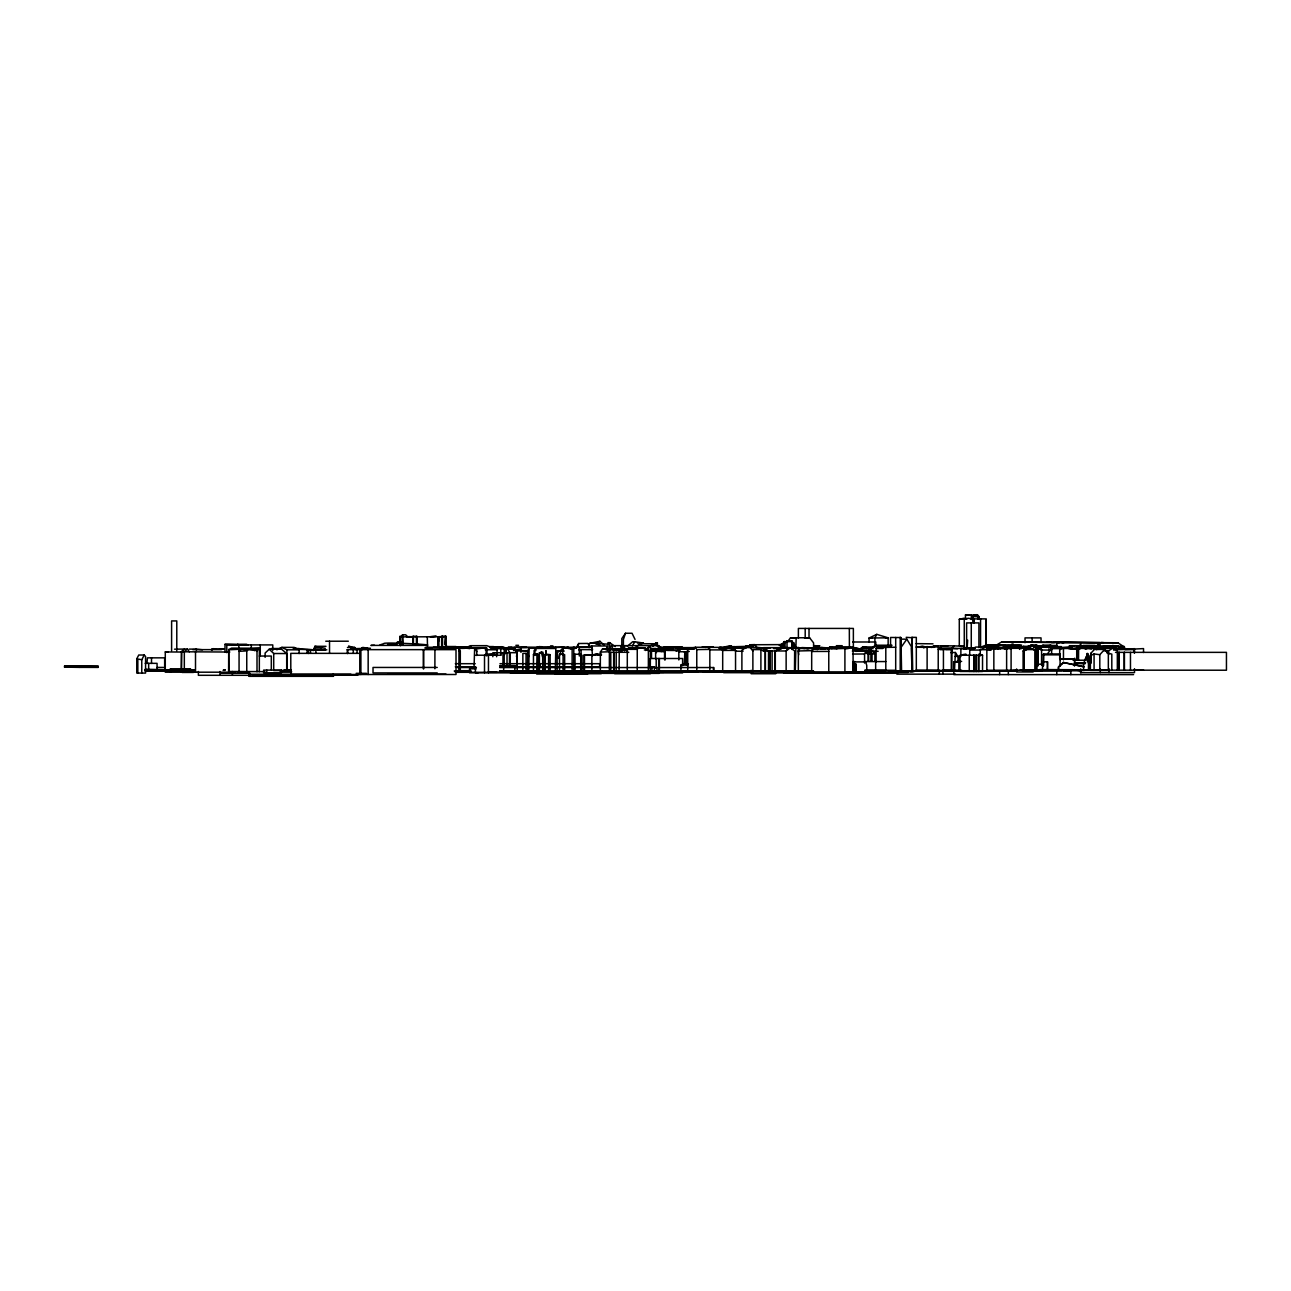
<?xml version="1.0" encoding="UTF-8"?>
<svg xmlns="http://www.w3.org/2000/svg" width="1291" height="1291" viewBox="0 0 1291 1291"><rect width="100%" height="100%" fill="white"/><g stroke="black" fill="none" stroke-linecap="round" stroke-linejoin="round"><path stroke-width="1.5" d="M1080.648 647.792L1080.648 643.951L1079.486 646.823M187.437 649.066L184.403 649.066L181.547 651.826L181.402 668.786L184.323 672.191L184.323 651.794L187.437 649.066L189.309 651.794M664.849 659.636L665.059 651.745L649.809 651.003M808.747 648.55L787.671 647.84L808.263 648.518M545.964 651.019L545.706 654.892M967.201 647.775L967.653 640.126M444.798 644.274L445.524 636.318M458.934 650.89L459.209 647.84L460.306 650.89L460.306 671.046M321.733 649.841L320.378 648.066L314.649 648.098L314.471 649.954L325.154 649.873M592.537 655.876L591.746 647.356L563.15 647.34L562.763 651.051L564.232 651.051M516.513 656.699L516.949 652.73L515.012 648.808L506.233 649.341L506.233 653.198M537.863 647.614L529.116 648.163L528.745 671.643M786.865 642.402L784.266 641.562L784.057 647.517M973.398 618.889L973.398 622.908L972.704 618.26L973.866 614.936L977.093 614.677L979.127 616.662L979.127 618.889M565.071 647.259L555.824 647.372L555.308 672.321M791.673 642.321L791.899 640.933L786.945 640.949L786.219 642.321M790.399 647.63L763.53 647.662L763.788 650.971L786.138 650.971L790.399 647.63L794.659 650.971L794.465 672.885M1057.055 646.484L1056.683 642.757L1117.861 642.757L1124.429 647.114M950.628 652.584L955.388 652.471L954.517 670.223M577.997 646.759L578.691 643.499L587.857 643.434L589.648 646.71M469.956 648.421L470.602 645.694L486.836 645.661L497.051 649.776L485.174 649.776M1043.306 666.027L1043.531 653.94L1060.234 653.94L1060.234 659.862M1085.473 658.862L1087.684 653.504L1090.685 662.089M1086.215 658.83L1087.684 653.504M1060.234 653.94L1060.024 666.091M1090.379 655.667L1091.137 652.972L1094.429 649.454L1104.612 649.454L1108.34 653.617L1108.34 670.368L1090.379 670.368L1090.379 655.667L1094.074 653.94L1099.803 654.698L1099.803 670.368M396.66 644.758L397.483 641.788L401.243 641.788M799.968 672.498L866.761 672.627L866.761 665.494L865.664 661.896L854.029 661.912L853.077 672.627L853.077 648.179L774.826 648.034M499.907 671.417L538.299 671.578L538.299 654.585L536.975 653.859L536.766 671.578M973.866 614.936L971.332 619.422L971.332 614.968L965.474 614.968L965.474 618.825M439.779 647.937L486.336 647.598L478.09 648.711M499.149 646.952L498.197 646.952L500.505 647.824L491.274 647.646M1074.499 658.846L1060.024 658.846L1074.499 658.846L1074.499 666.091M635.043 639.416L632.025 633.252L625.506 633.252L623.408 639.416L623.408 646.888M490.628 646.904L498.278 646.726M313.213 650.68L314.923 646.307L325.994 646.307M1090.233 669.964L1090.233 663.558L1087.312 657.264L1086.021 657.361L1083.585 663.558L1083.585 669.964M1025.909 649.195L1026.361 648.05L1025.215 649.195M223.311 670.319L225.021 670.319M264.962 671.627L228.604 671.481L228.701 649.551L231.605 648.114L259.362 648.276L259.33 671.691M1099.238 649.034L1100.174 646.92L1106.516 646.468L1086.312 646.92L1085.457 648.873M792.529 643.628L792.981 642.628L794.465 647.937L791.819 642.563M792.077 642.515L793.884 642.628L795.369 647.921M923.63 647.856L924.162 646.662M943.172 646L940.929 645.887L939.977 648.082L952.145 647.969L954.339 645.855L963.619 646.323L965.555 648.066M864.583 663.106L864.583 653.972L866.326 650.18L853.27 650.148M1023.424 646.872L1025.102 646.71L1025.102 647.711L1031.848 645.887L1045.387 645.887M449.849 647.356L448.881 647.598M141.768 673.079L141.768 659.766L144.237 655.021L145.576 656.49L145.576 673.079L136.765 673.079L136.765 658.813L138.75 655.021L144.237 655.021M529.116 648.163L527.616 651.067L528.681 656.683M888.143 645.226L888.143 637.819L876.767 634.365L874.895 637.915L874.895 645.226L891.92 645.226M972.188 616.662L971.332 618.26L972.704 618.26M576.835 646.759L578.691 643.499M609.675 648.711L611.498 645.645L659.168 645.645L660.427 648.485M906.169 637.318L912.075 637.738L912.075 670.804L911.252 647.808L912.075 647.808L906.831 639.158L900.828 647.679L900.828 670.804L900.94 637.56L890.564 637.464L890.564 647.162M828.177 649.308L829.726 646.823L851.285 646.823L858.434 648.792L858.434 650.551M632.283 645.92L634.898 641.756L643.418 643.047L636.35 646.42M1011.741 646.597L1013.322 644.096L1011.789 644.096M445.427 647.372L467.858 647.549L469.617 648.566L461.194 647.549M868.553 651.31L873.458 651.422L874.895 654.037L871.328 653.908L869.004 652.084M992.747 647.549L998.992 647.146M555.824 647.372L555.082 648.469L535.571 648.453L534.103 650.616L534.103 654.553M868.843 650.89L861.517 651.245L869.488 651.148L871.328 653.246L871.328 661.234M684.359 663.784L684.827 651.729L678.824 651.777L680.615 649.244L686.005 648.631M752.524 672.127L600.347 672.175L600.347 652.068L602.607 648.776L619.131 649.195L621.81 651.987L620.051 652.036M609.368 672.175L609.368 651.777L611.434 648.776M625.506 633.252L621.826 638.545L621.826 646.533M563.15 647.34L560.552 651.051L560.552 654.763M781.442 647.517L783.282 644.903L781.233 647.517M686.586 663.784L687.119 651.794L687.119 663.784M765.224 670.82L765.224 650.599L763.11 647.921L757.188 647.356L744.6 647.356L741.889 651.197L741.889 670.82M821.366 647.485L823.464 648.098L816.864 648.372L822.593 647.63C825.691 648.534 818.962 649.179 821.366 647.485L831.598 648.098M798.758 654.698L798.338 650.971L800.63 647.808L819.123 648.082M684.182 648.55L681.809 646.92L663.929 646.952M811.684 672.627L811.684 650.632L813.75 647.808M313.277 649.954L314.649 648.098M748.36 647.081L750.119 644.758L754.815 644.612L757.446 648.243M795.272 671.417L796.16 637.754L790.544 637.786L787.171 642.273L786.945 640.949M1047.889 653.294L1051.632 648.372L1059.701 648.34L1059.701 658.894M680.938 665.075L687.345 665.075L688.345 663.768L683.552 663.703L680.938 665.075L680.938 670.675M818.639 648.179L813.83 648.776L811.684 651.471L828.774 651.422M784.266 641.562L779.474 648.243M655.618 653.181L657.393 651.003M645.565 650.519L648.372 647.13L650.422 647.13L650.293 672.901M361.98 649.889L363.933 647.582L368.338 648.647L362.4 647.582L360.657 649.647M1056.248 645.435L1029.443 645.968L1025.554 647.114M184.323 652.052L165.28 651.939L165.28 672.191L235.027 672.191M1025.877 647.114L1023.214 647.114M627.297 672.901L627.297 649.341L628.652 647.808L645.548 648.227L648.372 650.648M637.254 671.982L637.254 649.325L638.625 647.808M1023.214 646.775L1021.197 647.114M1099.803 654.698L1104.612 649.454M1021.197 646.339L1012.467 646.162M1010.675 646.178L1003.527 646.129M400.565 645.726L400.565 636.883L402.55 634.833L405.697 634.801L407.73 636.883L409.715 636.673M939.993 648.034L942.252 645.855L954.339 645.855M1091.137 662.767L1090.233 663.655M181.402 672.191L181.547 651.826M248.485 649.276L241.239 649.276L239.061 651.326L246.759 650.89L248.485 649.276L255.779 649.938L257.006 651.39M283.81 670.562L286.699 670.562L286.699 653.553L281.535 649.212L269.222 649.212L265.123 653.036L265.123 657.329M533.457 671.578L533.457 654.585L536.975 653.859M181.402 651.858L184.403 649.066L174.527 649.179M202.493 649.776L196.054 649.115L196.506 650.357M1058.41 669.964L1058.41 666.882L1063.316 662.477L1084.214 666.802M1058.572 669.964L1058.572 667.108L1063.736 662.477M1120.701 648.744L1125.768 648.695L1119.959 647.937L1113.52 649.744M627.2 646.42L632.638 641.756L634.898 641.756M521.887 647.372L526.534 647.291L515.609 647.259M722.444 648.824L724.057 647.485L724.057 648.824M719.813 649.066L721.75 647.485M868.665 650.519L873.523 646.678L891.113 646.678M652.939 644.774L657.393 642.805L657.393 646.71M652.568 646.323L657.393 642.805M212.595 649.373L211.53 650.148L212.273 649.05L215.468 649.05M677.242 647.453L681.809 646.92M1033.397 647.001L1036.544 644.935L1041.579 649.308L1041.579 665.204M228.604 649.793L259.362 648.276M989.293 650.148L990.778 649.212L990.778 650.148L985.404 647.065L975.754 647.065L969.719 650.067L980.256 650.051L985.404 647.065M1096.559 649.647L1099.093 648.034L1112.971 648.034L1117.344 650.664L1117.344 670.174M1104.16 650.793L1108.63 650.793L1112.971 648.034M560.956 650.277L557.115 652.665L558.309 658.394M676.194 651.326L681.422 648.792L685.166 648.55M994.312 646.339L1001.768 641.869L1117.861 642.757M874.233 646.952L862.743 646.952L860.226 648.695M624.747 650.535L626.28 649.68L627.684 652.746M1027.749 647.275L1031.945 644.967L1038.158 649.163L1038.158 665.188M1025.215 648.324L1031.428 644.967L1036.544 644.935M1023.166 670.126L1023.166 650.954L1028.862 648.017L1034.575 649.712M1025.328 650.212L1029.605 648.017M254.408 650.664L259.33 649.357M1063.461 659.862L1063.461 647.759L1059.701 649.68M586.162 647.275L591.617 645.968L606.48 645.968L607.173 649.631M1048.954 650.277L1052.972 647.775L1063.461 647.759M613.225 650.486L613.225 649.454L626.28 649.68M1046.065 647.42L1050.454 645.242L1055.376 646.436M953.726 670.223L953.726 662.057L955.776 661.686M876.767 634.365L869.069 638.012L869.069 641.998M1094.074 647.533L1091.67 648.631L1091.67 647.63L1080.825 647.646L1099.674 648.727L1099.674 647.533L1105.451 647.533L1102.191 648.792M604.188 645.097L599.912 641.272C596.716 645.774 586.356 639.561 589.132 647.711M780.087 644.838L785.106 642.563M636.35 646.145L643.418 643.047L637.367 643.063M470.602 645.694L464.582 648.324L461.339 648.389M820.721 648.372L823.464 648.372M600.767 654.182L598.088 655.263L601.493 654.166M593.069 672.611L539.396 672.579L539.396 652.907L541.284 652.149L542.833 652.149L544.237 657.474L544.237 672.579M281.841 647.372L286.909 649.809L299.141 649.809L294.106 647.372L281.841 647.372L276.79 649.809M284.649 670.562L291.33 670.497L273.708 670.562L273.708 653.52L269.222 649.212M649.841 645.952L655.634 643.741L655.634 642.805M1105.935 647.598L1109.195 646.339L1116.796 646.371L1112.229 647.582M1101.691 647.437L1109.195 646.339L1104.37 647.598L1101.723 646.71M1069.626 646.145L1071.756 646.71L1071.756 649.115L1069.303 645.71L1081.955 645.694M760.028 648.986L763.53 647.662M506.233 649.341L507.637 648.808L509.784 652.665L509.784 664.607M1096.462 648.711L1099.674 647.533M570.606 648.727L573.785 647.566L573.785 671.465M661.234 651.535L664.542 650.357L678.824 650.374L678.824 659.959M535.862 650.616L535.862 647.775L539.46 646.565L542.398 647.178M539.315 647.178L541.139 646.565M985.017 647.582L988.664 646.388L995.764 648.276M379.941 644.903L383.992 643.58C382.007 641.708 453.754 645.548 417.477 645.403L370.888 645.403L374.406 645.21M990.407 647.146L992.747 646.388L999.056 648.066M672.321 648.276C664.607 651.116 657.522 650.051 650.858 648.518L655.247 648.518L655.247 649.873L660.363 648.276M451.689 647.533L454.254 647.146L444.136 647.114M490.015 647.646L493.469 646.581L489.515 646.581M725.639 648.905L729.157 647.921M742.648 648.889L746.101 647.921L719.813 647.872M759.237 648.518L761.254 647.985M621.132 650.858L621.132 646.936L622.052 646.694L622.052 650.664M623.666 646.936L624.586 646.694L624.586 650.664M589.132 643.451L599.912 641.272M514.851 665.978L517.288 665.381M917.514 647.275L922.323 646.097L926.954 647.34L938.218 646.468L938.218 670.4L916.158 670.271M1051.229 647.033L1055.392 646.033L1061.46 647.517L1071.756 646.71M986.84 671.368L986.84 649.631L992.182 648.372M998.895 648.372L986.84 649.631M959.294 645.339L959.294 619.309L963.748 618.276L966.894 619.051M959.294 619.309L968.702 618.276L972.704 619.422M521.241 648.792L513.576 650.551L513.576 649.341M995.296 648.76L1000.799 647.501L1005.286 648.679M184.548 651.794L229.814 652.036L226.086 651.955M213.435 648.631L211.966 648.986L213.983 648.727A6.148 1.13 -0.8 0 0 215.484 648.873A6.116 1.13 -1 0 0 220.551 648.808M572.768 648.631L575.786 647.969M591.875 671.723L591.875 655.134L597.071 654.021L601.412 655.102M626.28 649.421L620.971 649.744M924.582 647.388L926.89 646.904L924.033 647.388L925.211 647.259M591.875 655.134L596.716 654.117L601.412 655.07L584.484 655.134L584.484 671.659M719.62 647.275L730.335 646.985M720.265 648.308L729.044 646.517M562.763 654.763L562.763 647.856L574.85 647.598M958.858 661.057L953.726 662.057M955.388 652.471L958.035 656.683L958.035 662.089L954.517 662.073L961.634 661.395M720.313 648.453L729.334 646.662M731.319 647.388L734.95 646.662L731.206 646.662M438.585 646.694L438.585 636.737L446.008 636.318L438.585 636.899L438.569 646.581M965.91 654.069L962.779 654.65L965.813 655.086M682.019 648.066L687.587 648.857M1077.904 648.34L1075.742 648.582M573.785 647.566L572.139 647.856L572.139 671.465M1073.37 648.84L1079.889 647.743L1079.889 649.115M792.158 642.724L792.384 648.372M1129.819 649.26L1143.536 648.598L1143.536 652.488M444.33 647.517L471.07 647.033M353.912 648.647L370.436 648.243M876.105 662.348L876.105 648.469L885.804 647.243L885.804 670.4L864.809 670.4M570.428 647.921L575.124 647.356M830.888 648.776L835.697 648.179M220.6 648.824L224.344 649.034L222.956 648.727A6.181 1.065 0.7 0 1 221.503 648.921M784.541 648.034L773.761 648.631M990.762 645.258L984.839 645.532L1021.149 645.387M986.76 645.322L994.812 645.258L993.715 645.355M722.686 671.239L722.686 649.889L720.975 647.404L695.365 647.243L687.716 648.792L687.716 670.675M834.648 648.776L848.607 648.356L844.782 648.776M992.585 645.532L993.425 645.435M1086.344 648.711L1089.475 648.356M745.665 646.888L753.073 646.388L745.553 646.275L750.668 646.275M705.096 647.388L708.598 647.017M712.454 647.017L708.339 647.437L710.566 647.372M745.52 648.13L719.442 648.389M888.176 646.113L891.516 645.79L873.894 646.275M1070.287 646.194L1075.532 645.71M1078.243 646.194L1081.745 645.871M1031.428 644.967L1038.158 649.163M502.667 648.227L506.572 647.888M350.426 647.792L354.67 647.437L356.268 649.938M1121.169 646.42L1101.336 646.92L1124.429 646.484M729.302 648.389L734.224 647.985M938.218 646.468L917.191 647.275L926.954 647.34M502.054 646.952L495.276 647.178L496.373 647.178M1103.789 648.76L1109.017 648.356M1134.515 653.068L1134.515 649.147L1113.794 649.793M719.087 648.292L745.214 648.034M440.828 648.695L452.495 647.759M730.432 648.389L735.144 648.437L733.32 648.195M673.837 648.55L667.512 650.341L678.824 650.357M900.94 637.56L901.57 670.804M858.66 650.712L855.707 650.858L865.131 650.712L868.682 653.52L868.682 661.234M855.707 651.342L860.419 651.1L852.35 651.1M792.384 642.692L793.045 648.227M719.377 647.727L733.562 647.662L735.547 650.374L735.547 671.498M728.995 647.872L733.562 647.662M567.169 648.292L570.122 648.163M284.649 670.255L283.81 670.287L290.798 669.868M194.828 671.126L145.06 670.529L145.06 669.496L194.828 670.094L194.828 671.126L162.311 670.158M778.731 644.758L783.508 644.612L750.119 644.758M600.347 652.068L609.368 651.777M765.224 650.599L762.529 650.68M607.9 644.144L595.151 643.434L599.96 645.129M511.914 647.259L507.96 647.372L539.977 647.307M588.147 655.118L582.935 655.279L582.935 671.707M145.06 669.496L194.828 670.094M145.06 670.529L156.518 670.239M798.338 650.971L811.684 650.632M664.349 648.502L668.318 648.598L659.491 647.259M809.699 648.437L806.859 648.55M165.28 651.939L168.33 651.874M535.862 647.775L563.441 647.178M885.368 637.851L888.143 637.819L869.069 638.012L872.458 637.996M695.365 647.243L696.769 649.599L709.84 649.405L709.84 670.755M871.893 661.234L871.893 653.891L868.682 653.94L866.277 651.148L869.488 651.148M823.287 648.598L825.578 648.582M98.245 666.301L64.55 666.091L64.55 667.14L79.622 667.382L98.245 667.334L98.245 666.301L64.55 666.091M350.845 648.163L354.573 648.13L348.635 645.968M584.484 655.134L594.038 655.07M852.593 654.053L864.583 653.972M976.448 671.449L976.448 655.263L960.004 655.215L960.004 671.449L982.532 671.449L982.532 655.279L979.143 653.843M804.422 637.786L809.602 637.754L813.572 642.886L813.572 648.921M934.329 647.291L930.698 647.307L931.715 647.404M818.139 646.049L820.027 646.033L814.153 645.661L814.153 648.97M1051.729 646.484L1054.521 646.468M757.446 648.001L769.452 647.953M773.47 647.937L779.474 647.904M853.222 648.808L858.434 648.792M735.547 650.374L722.686 650.422L720.701 647.662M675.29 672.208L676.387 672.208M511.284 648.679L514.48 647.275L515.448 650.793M295.784 649.26L312.228 649.712L294.461 648.582M627.297 649.341L637.254 649.325M989.697 648.808L987.373 648.534L993.231 647.501L997.701 648.647M622.278 649.97L613.419 649.986L611.498 645.645M624.021 649.97L627.491 649.97M644.322 649.938L648.05 649.938M515.012 650.551L520.66 650.551M564.635 671.481L564.635 654.65L559.503 653.779L559.503 671.481L601.848 671.53M973.624 616.662L979.127 616.662M972.704 618.889L986.259 618.889L986.259 645.871M406.536 636.673L412.539 636.673M400.565 636.883L443.475 636.737M790.544 637.786L809.602 637.754M900.876 639.158L906.831 639.158M325.768 641.224L348.312 641.207M1014.387 641.95L1016.969 641.95L1015.065 641.917M852.689 641.998L875.782 641.998L875.782 645.226M1027.458 642.111L1022.294 642.079M615.21 646.63L609.675 642.644L607.964 642.644L607.964 650.099M1100.674 642.692L1103.579 642.66L1101.497 642.628M916.11 643.628L933.006 643.838M643.418 643.725L655.634 643.741M225.005 644.338L246.468 644.257L248.259 645.161L225.005 644.338L225.005 652.197M387.574 644.516L396.418 644.516M416.88 644.532L418.607 644.532M1097.447 644.806L1100.352 644.806M515.851 645.322L518.562 645.322M986.76 645.177L1021.762 645.258M1050.454 645.242L1042.45 645.242L1045.726 646.033M1083.02 645.435L1094.8 645.435L1101.304 647.566M1112.455 646.081L1115.763 645.678M814.153 645.661L818.462 645.839M836.358 645.694L842.232 645.694M1002.671 645.726L1019.535 645.629L1020.971 648.824M1085.941 645.694L1097.899 645.694M1085.634 648.663L1085.634 647.662L1099.383 647.533L1098.221 648.631L1098.221 645.613L1101.239 648.308M940.929 645.887L933.345 645.887L937.427 646.097M997.055 646L983.064 646L987.599 647.517M1091.46 646.081L1118.652 646.194L1112.455 645.484M959.584 646.323L963.619 646.323M1051.632 647.501L1048.776 646.339L1044.08 647.098M444.895 646.533L455.997 646.533M735.563 646.662L750.103 646.275M792.077 646.484L794.465 646.484M1023.521 646.275L1030.266 646.484M1044.354 646.613L1061.46 646.613M1076.694 646.63L1090.137 646.63M502.054 646.726L500.843 646.726L500.843 648.066M621.132 646.936L624.586 646.694M658.959 646.743L659.862 646.743M1019.535 646.726L1023.489 646.726M1037.109 646.791L1050.487 647.275L1051.358 648.26M1086.312 646.92L1100.174 646.92M503.845 646.952L497.067 647.13M567.023 647.001L568.121 647.001M577.529 646.969L591.439 646.969M701.949 647.194L713.374 647.017M1094.203 646.969L1107.726 646.969M347.473 647.437L354.67 647.437M425.772 647.275L453.48 647.42M456.191 647.372L470.166 647.291M491.968 646.726L494.711 648.034L491.274 647.453L496.309 647.84M540.477 647.356L555.243 647.356M659.007 647.259L677.194 647.259M882.576 647.437L895.696 647.243M916.32 647.227L927.116 647.227M1050.487 647.275L1038.626 647.275L1041.062 650.035L1048.954 650.067M362.4 647.582L363.933 647.582M537.927 647.662L521.08 647.517L521.08 651.923M676.323 647.614L693.428 647.614M756.332 647.711L770.098 648.276M801.759 647.566L813.879 648.082M424.804 647.937L486.142 647.937L486.142 655.796M502.635 647.888L508.702 647.792M562.763 647.856L576.012 647.921M744.6 647.356L763.11 647.921M1010.901 648.76L1003.059 647.904L1004.882 648.953M486.997 655.796L486.997 648.179L443.41 648.179L444.282 648.179M502.522 648.034L506.96 648.421M574.947 648.066L567.007 648.066L570.88 648.792M645.548 648.227L628.652 647.808M688.716 648.034L694.574 648.195M871.473 649.099L868.052 648.066L858.596 649.018L861.533 650.002M963.909 648.017L975.028 648.017M271.223 648.518L281.228 648.518M293.251 648.518L299.254 648.518M502.619 648.518L508.089 648.518M568.024 648.356L575.689 648.356M675.193 648.324L680.873 648.324M694.703 648.405L682.584 648.292L688.168 648.727L684.327 647.937M852.609 648.389L858.499 648.566L854.594 648.566M876.105 648.469L882.802 648.485M974.995 648.534L952.145 648.437L957.551 648.711M1027.684 648.308L993.844 648.308L993.844 670.255M1050.358 648.534L1110.357 648.308M1124.203 648.421L1125.236 648.421M490.983 648.679L515.448 648.679M656.829 648.598L673.208 648.598M681.616 648.663L694.477 648.663M720.459 648.663L725.8 648.663M731.142 648.663L734.708 648.663M757.51 648.598L761.061 648.598L758.995 648.389M813.83 648.776L829 648.776M873.152 648.695L862.743 646.952M963.183 648.711L969.025 648.711M1068.577 648.582L1077.775 648.744L1069.836 648.582M1120.669 648.631L1125.978 648.873M606.722 649.002L621.391 649.002L606.06 649.906M654.311 648.905L658.12 648.905M1124.703 648.873L1134.16 648.873M189.309 649.115L196.054 649.115M619.131 649.195L602.607 648.776M629.024 649.131L618.486 649.389L628.055 649.389M680.615 649.244L687.861 649.244M1041.579 649.308L1037.351 649.195L1031.848 644.935L1025.909 648.292M1114.149 649.147L1134.515 649.147M192.779 649.631L221.503 649.631M724.138 670.755L765.402 670.82L765.402 651.422L760.899 649.599L752.879 649.599L752.879 670.82M938.218 649.357L943.431 649.357L943.431 670.4M945.803 649.486L951.87 649.438L951.87 670.4M1124.913 649.615L1133.579 649.615M326.849 649.841L310.502 649.841L310.502 653.359M347.037 649.647L456.013 649.647L456.013 674.499L290.814 674.499L290.782 653.359L358.769 653.359M722.686 649.889L709.84 649.889L708.114 647.404M940.074 649.551L951.306 649.486L951.306 670.4M990.342 649.68L980.256 649.68L980.256 655.925M255.779 649.938L243.063 649.438M990.988 649.906L989.6 649.68M528.067 650.68L517.223 650.68L517.223 671.643M564.812 671.756L557.115 671.756L557.115 650.874L561.714 650.874M1023.166 650.954L1024.554 650.906M689.313 651.455L686.538 651.455L686.538 664.913M743.035 651.31L735.45 651.164M865.244 650.89L878.154 651.31M628.798 652.294L610.788 652.294L610.788 672.901L682.616 672.901M1037.786 652.375L1037.109 666.188M1115.505 652.358L1226.45 652.358L1226.45 670.223L1040.611 670.126M539.396 652.907L540.945 652.907M527.616 654.65L526.05 653.375L522.855 653.375L522.855 671.61M494.614 654.021L487.417 654.634M485.481 654.44L494.614 654.311M545.286 672.627L545.286 654.392L550.127 654.698L550.127 672.627M485.481 654.634L493.84 654.634M533.457 654.585L538.299 654.585M545.286 654.392L550.127 654.698M475.637 655.215L501.086 655.215M259.33 656.038L271.304 656.038L271.304 669.722M955.162 656.361L960.31 656.409M1073.031 660.217L1085.731 660.217M864.583 661.573L885.804 661.573M1047.469 661.799L1047.469 669.997L1047.534 661.799L1042.515 661.799L1042.515 669.997M146.98 662.557L147.448 657.845L164.651 657.845L164.651 669.012M1085.666 662.767L1074.709 662.767L1074.499 663.655L1085.263 663.655M145.173 663.348L157.066 663.348L157.066 669.174M455.32 663.687L475.249 663.687M499.972 663.687L600.041 663.687L600.041 666.785L499.972 666.785M1036.35 664.236L1042.579 664.236M499.633 665.656L514.851 665.656L514.851 671.288M64.55 667.14L98.245 667.334M455.32 666.785L475.249 666.785M654.424 666.979L650.212 666.979L650.212 658.507L682.616 658.507L682.616 665.704M157.163 667.431L163.473 667.431M437.229 667.447L373.018 667.447L373.018 672.918L437.229 672.918M457.127 667.544L475.846 667.544M499.682 667.544L713.842 667.544L713.842 670.658M476.201 668.803L469.521 668.803L469.521 672.756L478.154 672.756M1039.755 669.561L1074.709 669.722M1079.292 669.787L1109.017 669.787M1020.197 669.997L1095.058 669.868M1133.627 669.964L1143.536 669.964M223.311 670.19L225.215 669.674M864.986 670.271L895.696 670.271M943.172 670.158L961.634 670.223M986.84 670.255L1037.819 670.142M915.448 670.513L952.225 670.513M1012.547 670.513L1017.486 670.352M1022.052 670.545L1025.877 670.545M1040.901 670.545L1062.186 670.545M1077.872 670.497L1084.456 670.384M146.98 670.868L164.651 670.868M457.127 670.658L470.505 670.658M499.665 670.868L722.686 670.755M864.986 670.804L916.32 670.804L916.32 637.383L911.898 637.351L911.898 645.21M927.116 670.626L1011.192 670.82M1031.622 670.868L1079.889 670.787M145.173 671.126L157.066 671.126M454.222 671.046L470.844 671.046M499.536 671.046L535.749 671.11M565.587 670.997L601.864 670.933M724.09 670.917L813.572 671.062M889.434 671.11L999.186 671.126M1063.558 671.094L1070.578 671.094M499.633 671.288L517.288 671.288M525.857 671.272L535.329 671.272M566.136 671.385L575.205 671.352M682.632 671.272L704.563 671.207M712.229 671.239L813.443 671.336M969.719 671.336L1017.292 671.191M1025.215 671.159L1041.579 671.159M280.905 671.627L290.717 671.627M454.787 671.449L471.199 671.481M682.632 671.449L688.329 671.449M715.65 671.498L786.719 671.465M787.671 671.417L813.314 671.417M908.557 671.594L912.527 671.594M280.066 671.804L291.701 671.804M516.594 671.901L534.861 671.901M569.654 671.804L601.784 671.723M724.203 671.869L761.69 671.869M910.01 671.691L913.947 671.691M237.512 672.111L248.259 672.111M488.272 672.143L537.653 672.175M784.767 672.127L865.68 672.014M1033.171 671.966L1016.614 671.966L1016.614 668.964M182.063 672.433L193.553 672.433M455.368 672.304L497.051 672.304M534.103 672.321L567.169 672.321M591.375 672.321L663.784 672.337M675.096 672.24L698.06 672.24M703.482 672.256L721.75 672.256M845.298 672.482L908.283 672.417M600.17 672.595L607.464 672.595M723.67 672.676L750.232 672.676M475.637 672.805L561.601 672.982M761.4 672.901L821.286 672.901M221.1 673.24L250.051 673.24M510.429 673.079L538.395 673.079M783.572 673.047L897.632 673.047M356.187 673.321L366.434 673.321M602.445 673.369L659.185 673.369M554.969 673.724L601.316 673.724M614.564 673.644L650.535 673.644M775.762 673.741L751.168 673.741L751.168 670.255M388.413 674.096L446.008 674.096M536.636 674.031L587.679 674.047M249.002 674.257L350.942 674.209M896.825 674.144L955.485 674.144M1133.579 674.612L953.855 674.612L953.855 670.675M252.31 675.048L358.059 675.048M250.728 675.306L198.378 675.306L198.378 671.498M912.075 637.738L912.721 670.804M1051.358 642.531L1054.408 642.531M916.287 646.888L926.89 646.904M807.198 648.26L795.272 647.453L804.535 648.518M997.33 648.55L1005.366 648.566M655.247 649.873L658.523 649.873M1043.306 654.844L1059.976 654.86M976.093 671.449L976.093 655.166L982.532 655.279M136.765 658.813L141.768 659.766M686.57 672.208L689.039 672.208M314.923 646.307L325.3 648.372M286.699 653.553L273.708 653.52M994.812 645.355L988.422 645.484M649.776 650.454L652.601 650.422L650.696 649.97M1004.22 646.662L1009.433 646.694M820.495 648.502L823.981 648.679L821.883 648.663M575.576 648.13L572.833 648.114L572.833 649.147M509.784 652.665L516.949 652.73L516.949 664.623M996.216 645.322L1002.913 645.371M1048.954 649.809L1051.794 649.841M550.563 645.871L552.935 645.903M1036.963 670.126L1036.963 650.954L1036.06 650.842M719.91 648.26L724.961 648.308M542.801 647.404L546.238 647.437M546.884 647.404L550.337 647.437M578.691 649.551L592.537 649.696L591.617 645.968M433.308 647.227L443.216 647.356M1054.085 641.917L1099.835 642.595M1047.066 641.917L1050.761 641.982M1026.813 641.869L1032.138 641.95L1032.138 637.883M1061.912 642.66L1063.881 642.692M1001.768 641.869L1059.362 642.66M1007.125 647.743L1004.785 645.306L998.427 645.21L998.427 648.986M1101.11 642.66L1101.981 642.676M682.794 648.195L692.751 648.453M521.08 650.68L528.067 650.938M866.342 653.424L868.682 653.52M325.3 649.809L321.362 649.647L321.362 648.372M942.252 645.855L947.804 646.129M800.63 647.808L805.955 648.147M966.249 648.711L960.875 648.437L960.875 656.554M1037.109 652.568L1036.463 666.124M684.359 652.423L686.586 652.552M971.332 614.968L978.126 615.404L978.126 619.228M969.186 615.21L965.474 614.968M426.224 647.792L432.372 648.163M824.788 648.711L806.536 648.13L814.201 648.663M688.216 648.292L693.783 648.727M557.115 650.874L561.117 651.229M689.071 648.195L694.3 648.663M804.341 648.017L806.94 648.276M1038.158 649.276L1037.351 649.195L1037.948 665.172M993.021 647.146L996.507 647.517M741.663 648.034L745.149 648.421M834.067 648.631L821.383 648.324L825.352 648.824M494.711 647.453L491.839 647.065M473.684 666.963L476.411 667.366M579.304 650.228L581.095 650.519L581.095 671.465M989.1 645.177L990.697 645.258M1063.316 662.477L1083.585 666.753M1000.59 648.857L995.684 647.808L1023.569 647.808L1023.634 646.323M1095.107 647.727L1099.674 648.727M1091.67 647.63L1096.349 648.663L1087.942 647.727L1091.315 648.889M1085.634 647.662L1090.233 648.663M1106.968 652.923L1111.809 654.101L1111.809 670.158M939.283 648.26L943.431 649.357M829.726 646.823L836.955 648.808M741.018 648.518L742.164 648.857M730.948 648.518L732.094 648.873M502.828 647.792L505.975 648.776M1109.857 646.081L1103.563 645.79L1104.37 646.081M655.247 648.518L658.523 649.599M1121.33 648.179L1122.783 648.744M854.965 661.541L852.964 661.734L852.964 672.627M651.568 650.922L652.601 651.326M1007.674 648.76L1005.737 647.985L1007.351 648.953M763.578 649.034L768.516 650.971L768.516 671.03M764.111 649.05L768.936 650.971L768.936 671.03M911.898 637.351L912.721 637.738M1030.283 647.904L1034.624 650.115M184.323 668.786L190.503 672.191L190.503 668.786L170.331 668.786L170.331 672.191M1031.912 644.984L1038.045 649.195M1009.82 645.726L1010.918 646.533M350.361 647.033L352.798 648.873M689.91 648.502L690.911 648.066L690.911 649.292M656.199 668.189L651.923 666.753L651.923 672.901M871.893 653.891L871.312 653.246L871.312 661.234M872.571 651.31L874.895 654.037M1078.275 645.71L1079.889 647.743M750.474 647.921L752.879 651.003M447.186 646.484L448.009 647.727M1098.221 645.613L1100.093 648.485M708.549 647.243L709.84 649.405M869.94 651.422L871.328 653.908M476.766 651.632L474.668 647.695L474.055 667.157M791.899 640.933L792.626 642.692M1009.804 648.405L1008.465 645.629L1008.465 647.985M866.326 650.18L868.068 653.972L868.068 661.266M687.345 665.075L687.716 665.898M1086.021 657.361L1088.458 663.558L1088.458 669.964M402.55 634.833L403.276 645.29M1086.925 653.504L1089.459 660.798M854.029 661.912L854.561 672.627M541.284 652.149L542.688 657.474L542.688 672.579M228.701 649.551L228.927 671.481M438.585 636.899L439.053 640.82M977.093 614.677L977.287 616.662M1134.515 668.706L1134.515 672.611L1080.535 672.611L1080.535 669.319M1134.16 648.566L1134.16 652.713M1130.464 652.358L1130.464 670.223M1124.429 652.358L1124.429 670.223M1124.187 652.358L1124.187 670.223M1119.2 652.358L1119.2 670.223M1119.023 652.358L1119.023 670.223M1109.017 668.706L1109.017 672.611M1108.63 650.793L1108.63 654.666M1104.483 646.355L1104.483 647.437M1100.303 668.819L1100.303 672.611M1099.19 645.613L1099.19 648.34M1094.074 653.94L1094.074 670.368M1091.137 652.972L1091.137 662.638M1086.796 648.534L1084.23 648.534M1080.922 669.319L1080.922 672.611M1080.793 669.319L1080.793 672.611M1076.71 648.534L1076.726 660.217M1074.709 658.2L1074.709 663.961M1070.836 670.675L1070.836 674.612M1056.764 670.675L1056.764 674.612M1051.632 648.372L1051.632 654.247M1048.776 646.339L1048.776 648.147M1043.531 653.94L1043.531 665.801M1041.03 641.95L1041.03 637.883L1025.022 637.883L1025.022 642.708M1037.932 649.195L1037.819 666.188M1036.205 650.922L1036.205 670.126M1036.06 669.851L1036.06 649.567L1023.682 649.567L1023.682 669.851M1034.849 649.567L1034.849 669.851M1029.443 645.968L1029.217 647.114M1023.892 650.906L1023.892 670.126M1019.535 645.629L1019.535 649.405M1011.095 648.308L1011.095 670.094M1008.319 670.723L1008.319 674.612M1006.625 648.308L1006.625 670.094M1004.785 645.306L1004.785 649.179M999.654 670.675L999.654 674.612M985.937 619.648L985.937 646.517M980.563 618.889L980.563 647.775M978.917 647.646L978.917 622.908L966.62 622.908L966.62 647.775M978.82 655.279L978.82 671.449M978.481 655.166L978.481 671.449M974.269 618.889L974.269 622.908M974.092 655.263L974.092 671.449M973.753 655.166L973.753 671.449M971.268 622.908L971.268 647.775M969.719 648.534L969.719 654.553M969.251 655.15L969.251 671.449M964.264 619.309L964.264 649.325M958.858 656.361L958.858 661.686M958.858 661.944L958.858 670.223M952.145 647.969L952.145 652.213M942.914 670.4L942.914 674.144M939.332 670.174L939.332 674.144M927.116 646.468L927.116 670.271M900.198 637.221L900.198 670.804M895.696 637.464L895.696 670.804M875.653 661.573L875.653 670.4M874.927 651.31L874.895 661.25M868.052 648.066L868.052 651.81M856.304 672.627L855.772 663.703L855.772 672.627M853.367 648.243L853.367 628.427L798.387 628.427L798.387 638.335M849.333 628.427L849.397 647.808M844.911 648.179L844.911 672.627M828.774 648.179L828.774 672.627M817.574 645.807L817.574 649.663M816.186 645.661L816.186 649.551M809.021 628.427L809.021 638.335M805.197 628.427L805.197 638.335M801.759 647.646L801.759 648.518M798.338 647.453L798.338 671.417M792.158 649.518L792.158 641.627L785.041 641.627L785.041 647.517M787.01 641.627L787.01 649.518M786.138 650.971L786.138 671.03M775.31 671.03L775.31 650.971L783.944 647.533L775.052 650.971L775.052 671.03M772.099 650.971L772.099 671.03M770.227 650.971L770.227 671.03M760.899 649.599L760.899 670.82M713.423 667.544L713.423 670.658M696.769 649.599L696.769 670.675M684.827 651.729L684.827 663.784M665.059 650.357L665.059 659.943M664.542 650.357L664.542 659.507M659.378 658.507L659.378 672.901M658.668 658.507L658.668 672.901M656.925 668.786L656.925 672.885M656.199 658.507L656.199 667.512M655.618 658.652L655.618 650.535L651.487 650.503L651.487 658.12M654.392 668.786L654.392 672.885M648.372 647.13L648.372 671.982M619.293 650.47L619.051 672.901M616.469 649.438L616.469 650.486M616.194 652.294L616.194 672.901M614.08 652.294L614.08 672.901M613.661 652.294L613.661 672.901M609.675 642.644L609.675 649.986M599.637 663.687L599.637 666.785M580.724 671.498L580.724 654.247L574.092 654.247L574.092 671.498M579.304 647.469L579.304 656.022M575.011 654.247L575.011 671.498M563.086 653.779L563.086 671.481M548.578 654.698L548.578 672.627M545.98 650.696L545.964 654.892M540.074 663.687L540.074 666.785M539.122 663.687L539.122 666.785M534.926 651.406L534.926 655.425M527.616 650.68L527.616 671.643M526.05 653.375L526.05 671.61M520.854 650.68L520.854 651.923M510.268 664.671L510.268 652.746L492.839 652.746L492.839 656.732M509.477 652.068L509.477 665.026M507.024 652.746L507.024 664.671M504.555 648.679L504.555 654.715M504.394 648.679L504.394 654.715M504.184 652.746L504.184 664.671M503.651 665.656L503.651 671.288M502.974 652.746L502.974 664.671M500.698 648.679L500.924 654.715M497.051 648.679L497.051 654.715M496.632 652.746L496.632 656.732M488.466 655.215L488.466 672.805M484.512 655.215L484.512 672.805M476.766 647.937L476.766 655.521M475.395 668.803L475.395 672.756M470.344 670.158L470.344 671.078M458.934 647.937L458.934 671.046M445.879 636.237L446.008 648.26M445.524 636.237L445.524 648.26M442.523 636.237L442.523 648.195M442.135 636.237L442.135 648.26M441.635 636.318L441.635 648.26M438.085 636.737L438.085 646.581M434.922 649.647L434.889 668.77M427.305 636.737L427.482 646.581M423.738 649.647L423.738 668.77M423.287 649.647L423.287 668.77M417.058 644.29L417.058 636.285L412.765 636.285L412.765 644.257M416.428 636.285L416.428 644.257M413.427 636.285L413.427 644.29M402.421 645.274L402.421 636.737L399.823 636.269L399.823 645.468M368.161 649.647L368.161 674.499M360.899 649.647L360.899 674.499M359.786 649.647L359.786 674.499M357.074 649.647L357.074 653.359M353.298 649.647L353.298 653.359M333.498 674.257L333.498 676.323L249.002 676.323L249.018 671.627M333.078 674.257L333.078 676.323M329.528 641.207L329.528 653.359M315.859 649.841L315.859 653.359M308.452 649.728L308.452 653.504M307.145 649.583L307.145 653.391M299.141 649.583L299.141 653.569M286.909 649.809L286.909 670.513M272.772 650.583L272.772 644.919L226.796 644.887L226.796 652.665M266.801 670.11L266.801 672.756M260.266 644.887L260.266 656.248M257.006 649.341L257.006 671.691M251.309 644.887L251.309 648.711M249.228 671.627L249.421 676.323M246.759 650.89L246.759 671.691M239.061 649.276L239.061 671.691M238.819 644.887L238.819 648.711M232.412 671.498L232.412 675.306M219.954 671.498L219.954 675.306M195.506 652.052L195.506 672.191M190.293 668.786L190.293 672.191M178.723 670.319L178.723 671.352M176.786 650.761L176.786 620.923L171.606 620.923L171.606 650.761M170.557 668.786L170.557 672.191M151.515 657.845L151.515 663.429M148.659 663.348L148.659 671.126M137.83 659.766L137.83 673.079M90.128 666.075L90.128 667.108M79.622 666.35L79.622 667.382M436.148 636.302L430.258 636.721L436.148 636.302M729.657 646.339L725.445 646.743L731.545 646.081L729.657 646.339M281.486 670.11L263.622 670.11L263.622 672.756L281.486 672.756L281.486 670.11M239.287 645.113L237.512 644.338L239.287 645.161M347.602 653.472L347.505 649.647L347.505 653.472M1078.437 660.217L1078.437 648.534L1078.34 660.217"/></g></svg>
